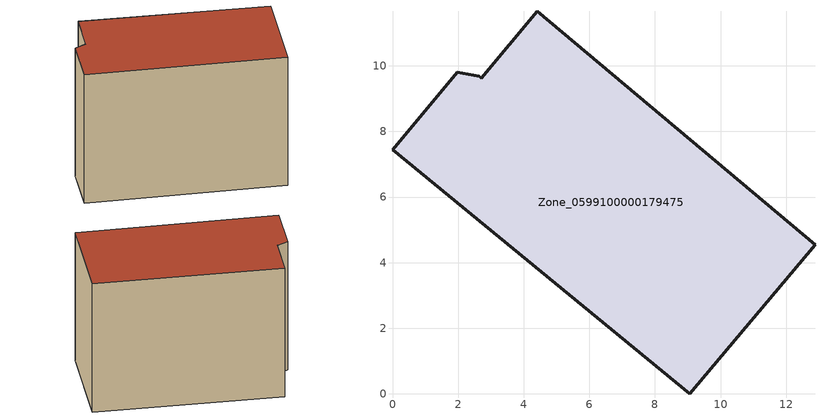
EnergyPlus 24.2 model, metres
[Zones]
Zone_0599100000179475
 floor ground (C_G): 1.98,9.81 2.64,9.68 2.7,9.63 4.41,11.67 12.88,4.55 9.06,0 0,7.44 z0
 wall outside (C_F): 9.06,0 12.88,4.55 4.41,11.67 2.7,9.63 2.64,9.68 1.98,9.81 0,7.44 9.06,0 z0:8.37
 roof outside (C_R): 2.64,9.68 1.98,9.81 0,7.44 9.06,0 12.88,4.55 4.41,11.67 2.7,9.63 z8.37
[BUILDING]
Pand.0599100000179475: North Axis=0; Terrain=City; Loads Convergence Tolerance Value=0.04; Temperature Convergence Tolerance Value=0.4; Solar Distribution=FullExterior; Maximum Number of Warmup Days=25; Minimum Number of Warmup Days=1
[Site:Location]
Rotterdam.The.Hague.AP_ZH_NLD Design_Conditions: Latitude=51.96; Longitude=4.45; Time Zone=1; Elevation=-4.5
[SITE:GROUNDTEMPERATURE:BUILDINGSURFACE]
18, 18, 18, 18, 18, 18, 18, 18, 18, 18, 18, 18
[MATERIAL] Thermal Absorptance=0.9; Solar Absorptance=0.7; Visible Absorptance=0.7
Name | Roughness | Thickness | Conductivity | Density | Specific Heat
G.TI.1946-1964 | MediumSmooth | 0.15 | 1 | 540 | 1210
F.TI.1946-1964 | Rough | 0.3 | 0.857143 | 1920 | 840
R.TI.1946-1964 | MediumRough | 0.2 | 0.277778 | 1500 | 1000
[CONSTRUCTION]
C_G: G.TI.1946-1964
C_F: F.TI.1946-1964
C_R: R.TI.1946-1964
[ZONE]
Zone_0599100000179475: Type=1; Multiplier=1; Ceiling Height=Autocalculate; Volume=Autocalculate; Floor Area=autocalculate; Part of Total Floor Area=Yes
[ZONEINFILTRATION:DESIGNFLOWRATE]
Infil_Zone_0599100000179475: Zone or ZoneList or Space or SpaceList=Zone_0599100000179475; Schedule=AlwaysOn; Design Flow Rate Calculation Method=Flow/Area; Flow Rate per Floor Area=0.003; Constant Term Coefficient=1; Temperature Term Coefficient=0; Velocity Term Coefficient=0; Velocity Squared Term Coefficient=0
[HVACTEMPLATE:ZONE:IDEALLOADSAIRSYSTEM]
Zone_0599100000179475: Maximum Heating Supply Air Temperature=50; Minimum Cooling Supply Air Temperature=13; Maximum Heating Supply Air Humidity Ratio=0.0156; Minimum Cooling Supply Air Humidity Ratio=0.0077; Heating Limit=NoLimit; Cooling Limit=NoLimit; Dehumidification Control Type=ConstantSensibleHeatRatio; Cooling Sensible Heat Ratio=0.7; Dehumidification Setpoint=60; Humidification Control Type=None; Humidification Setpoint=30; Outdoor Air Method=None; Outdoor Air Flow Rate per Person=0.00944; Outdoor Air Flow Rate per Zone Floor Area=0; Outdoor Air Flow Rate per Zone=0; Demand Controlled Ventilation Type=None; Outdoor Air Economizer Type=NoEconomizer; Heat Recovery Type=None; Sensible Heat Recovery Effectiveness=0.7; Latent Heat Recovery Effectiveness=0.65
[ZONECONTROL:THERMOSTAT]
ThermostatControl_Zone_0599100000179475: Zone or ZoneList=Zone_0599100000179475; Control Type Schedule=DualSetpointControlType; Control 1=Thermostat_Zone_0599100000179475; Temperature Difference Between Cutout And Setpoint=0
[THERMOSTATSETPOINT:DUALSETPOINT]
Thermostat_Zone_0599100000179475: Heating Setpoint Temperature Schedule=HeatingSetpoint_Zone_0599100000179475; Cooling Setpoint Temperature Schedule=CoolingSetpoint_Zone_0599100000179475
[SCHEDULE:COMPACT]
HeatingSetpoint_Zone_0599100000179475: Through: 12/31, For: AllDays, Until: 24:00, 21
CoolingSetpoint_Zone_0599100000179475: Through: 12/31, For: AllDays, Until: 24:00, 24
DualSetpointControlType: Through: 12/31, For: AllDays, Until: 24:00, 4
AlwaysOn: Through: 12/31, For: AllDays, Until: 24:00, 1
